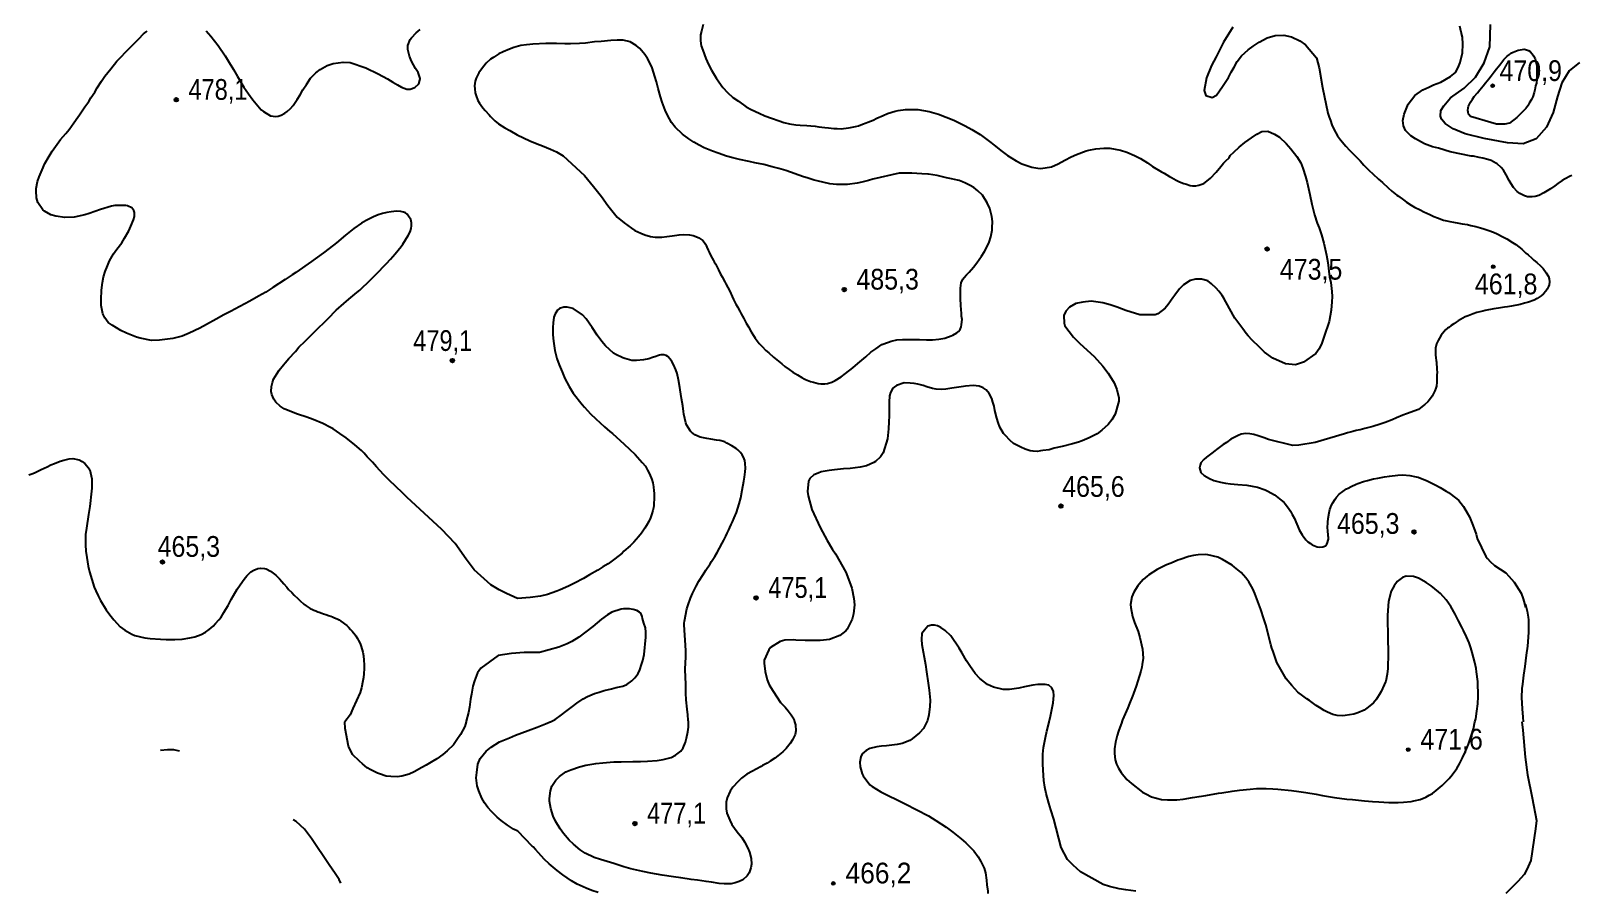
# Model space of a CAD drawing. Header units: metres. Extents: x 552626 to 559174, y 1843804 to 1852371.
# Drawn here: x 554954 to 556217, y 1847861 to 1848566 of the extents above; entities that cross this region are included whole.
import ezdxf

# ---------------------------------------------------------------- set-up
doc = ezdxf.new("R2010")
doc.units = ezdxf.units.M
doc.header["$LTSCALE"] = 6.8
for name, color, linetype, lineweight in [('1', 7, 'Continuous', 25), ('3', 7, 'Continuous', 25), ('5', 7, 'Continuous', 25)]:
    doc.layers.add(name, color=color, linetype=linetype, lineweight=lineweight)

msp = doc.modelspace()

# ---------------------------------------------------------------- hatches: boundary and pattern name
at = {"layer": '5'}
for points in [[(556154.03, 1848521.27, 1), (556151.03, 1848521.27, 1)], [(555074.96, 1848509.71, 1), (555071.96, 1848509.71, 1)], [(555969.1, 1848387.43, 1), (555966.1, 1848387.43, 1)], [(556154.5, 1848372.91, 1), (556151.5, 1848372.91, 1)], [(555622.51, 1848354.18, 1), (555619.51, 1848354.18, 1)], [(555301.34, 1848296.02, 1), (555298.34, 1848296.02, 1)], [(555800.08, 1848176.7, 1), (555797.08, 1848176.7, 1)], [(556089.56, 1848155.59, 1), (556086.56, 1848155.59, 1)], [(555063.6, 1848130.91, 1), (555060.6, 1848130.91, 1)], [(555550.27, 1848101.51, 1), (555547.27, 1848101.51, 1)], [(556084.79, 1847977.19, 1), (556081.79, 1847977.19, 1)], [(555450.88, 1847916.59, 1), (555447.88, 1847916.59, 1)], [(555613.56, 1847867.49, 1), (555610.56, 1847867.49, 1)]]:
    msp.add_hatch(color=256, dxfattribs=at).paths.add_polyline_path(points)

# ---------------------------------------------------------------- linework, layer by layer
at = {"layer": '1'}
for points in [[(555269.16, 1848519.85), (555272.31, 1848522.68), (555273.24, 1848525.87), (555273.3, 1848527.06), (555271.74, 1848532.05), (555269.67, 1848535.48), (555266.41, 1848541.46), (555264.57, 1848545.42), (555263.36, 1848550.84), (555263.38, 1848554.21), (555265.31, 1848559.09), (555266.24, 1848560.49), (555270.04, 1848564.59), (555273.49, 1848567.36)], [(555505.48, 1848571.34), (555503.9, 1848566), (555503.26, 1848562.95), (555503.22, 1848557.99), (555503.86, 1848554.09), (555504.98, 1848550.35), (555507.44, 1848543.58), (555509.67, 1848538.78), (555512.29, 1848534.01), (555516.25, 1848527.12), (555521.53, 1848519.88), (555525.26, 1848515.84), (555529.8, 1848511.69), (555534.23, 1848508.52), (555540.59, 1848503.99), (555544.82, 1848501.69), (555551.32, 1848498.66), (555555.81, 1848496.68), (555561.3, 1848494.63), (555567.79, 1848492.49), (555571.6, 1848491.23), (555576.09, 1848490.15), (555581.45, 1848489.27), (555584.95, 1848488.98), (555590.35, 1848488.6), (555593.75, 1848488.39), (555597.15, 1848488.18), (555600.28, 1848487.64), (555605.12, 1848487), (555608.12, 1848486.74), (555612.43, 1848486.34), (555615.33, 1848486.17), (555618.42, 1848486.02), (555624.49, 1848486.71), (555626.26, 1848486.91)], [(555939.59, 1848569.34), (555932, 1848557.01), (555928.32, 1848549.91), (555925.77, 1848544.85), (555921.93, 1848537.86), (555917.9, 1848527.85), (555916.11, 1848517.29), (555917.39, 1848513.34), (555922.63, 1848511.62), (555926.24, 1848513.4), (555931.15, 1848520.51), (555935.88, 1848528.01), (555938.23, 1848532.51), (555940.64, 1848536.46), (555943.1, 1848541.11), (555946.53, 1848545.73), (555952.1, 1848550.6), (555956.25, 1848553.66), (555961.17, 1848557.09), (555967.59, 1848560.56), (555974.2, 1848562.41), (555981.38, 1848562.82), (555987.55, 1848561.35), (555994.47, 1848558.05), (555999.06, 1848554.9), (556008.05, 1848544.07), (556010.21, 1848535.95), (556012.92, 1848519.72), (556017.54, 1848498.72), (556018.53, 1848495.63), (556019.6, 1848492.64), (556020.82, 1848489.22), (556022.42, 1848485.65), (556025.41, 1848480.33), (556027.89, 1848477.04), (556032.14, 1848471.86), (556035.28, 1848468.38), (556040.36, 1848463.21), (556043.88, 1848459.59), (556047, 1848456.29), (556051.35, 1848451.85), (556054.33, 1848448.99), (556059.02, 1848444.78), (556062.18, 1848441.94), (556067, 1848437.46), (556069.93, 1848434.97), (556074.06, 1848431.69), (556075.45, 1848430.75), (556079.35, 1848427.82), (556081.87, 1848425.82), (556085.81, 1848423.35), (556088.54, 1848421.83), (556093.02, 1848419.42), (556096.04, 1848417.85), (556101.14, 1848415.6), (556104.42, 1848414.15), (556107.39, 1848412.93), (556112.25, 1848411.2), (556114.91, 1848410.41), (556117.52, 1848409.98), (556120.41, 1848409.49), (556124.7, 1848408.7), (556127.59, 1848408.21), (556131.97, 1848407.52), (556134.7, 1848406.83), (556138.74, 1848405.92), (556142.51, 1848404.89), (556145.27, 1848404.02), (556149.44, 1848402.67), (556153.16, 1848401.36), (556156.26, 1848399.89), (556160.92, 1848397.5), (556164.24, 1848395.68), (556168.86, 1848392.83), (556171.54, 1848391.04)], [(556217.41, 1848447.78), (556216.11, 1848447.18), (556211.97, 1848445.06), (556209.4, 1848443.48), (556205.84, 1848441.06), (556203.4, 1848439.23), (556199.84, 1848436.81), (556197.2, 1848435.13), (556194.55, 1848433.46), (556190.49, 1848431.43), (556187.5, 1848430.36), (556184.98, 1848430.07), (556181.02, 1848430.26), (556178.57, 1848430.89), (556174.87, 1848432.84), (556172.66, 1848434.6), (556169.54, 1848437.9), (556167.56, 1848440.78), (556165.97, 1848443.52), (556163.7, 1848448.11), (556161.34, 1848451.95), (556159.53, 1848454.21), (556156.27, 1848457.13), (556155.18, 1848457.83), (556151.28, 1848459.94), (556148.53, 1848460.81), (556144.47, 1848461.9), (556141.38, 1848462.55), (556136.8, 1848463.4), (556134.91, 1848463.56), (556117.83, 1848466.95), (556108.06, 1848470.06), (556103.15, 1848471.27), (556096.62, 1848473.52), (556089.19, 1848477.71), (556085.35, 1848480.27), (556081.17, 1848484.56), (556079.36, 1848488.44), (556078.87, 1848492.75), (556079.9, 1848498.05), (556083.19, 1848506.2), (556088.64, 1848513.37), (556095.2, 1848517.94), (556100.13, 1848520.14), (556104.13, 1848522.1), (556110.02, 1848524.28), (556118.08, 1848528.89), (556121.93, 1848532.19), (556124.18, 1848536.27), (556126.02, 1848540.43), (556127.73, 1848548.13), (556128.12, 1848555.4), (556127.74, 1848561.08), (556126.59, 1848565.18), (556125.62, 1848570.11)], [(555038.71, 1848419.13), (555037.08, 1848421.32), (555033.63, 1848422.82), (555032.11, 1848423.14), (555022.99, 1848423.1), (555020.38, 1848422.5), (555011.46, 1848419.81), (555002.01, 1848416.45), (554998.55, 1848415.47), (554989.65, 1848413.47), (554982.14, 1848413.21), (554974.78, 1848414.26), (554970.67, 1848415.58), (554965.48, 1848418.46), (554964.06, 1848419.59), (554960, 1848425.68), (554958.99, 1848429.33), (554958.63, 1848435.15), (554958.71, 1848437.04), (554959.74, 1848442.81), (554961, 1848446.63), (554963.42, 1848452.36), (554965.72, 1848457.48), (554969.19, 1848463.62), (554971.81, 1848467.59), (554975.92, 1848473.41), (554978.67, 1848477.1), (554983.06, 1848482.16), (554985.56, 1848485.52), (554989.53, 1848490.73), (554992.76, 1848495.46), (554994.22, 1848497.51), (554996.84, 1848501.48), (554998.64, 1848503.97), (555001.72, 1848508.28), (555003.57, 1848511.27), (555006.61, 1848515.98), (555008.69, 1848519.49), (555012.22, 1848525.05), (555015.05, 1848529.04), (555019.71, 1848535.12), (555024.86, 1848541.36), (555026.9, 1848543.48), (555033.09, 1848550.13), (555039.15, 1848556.18), (555042.82, 1848559.67), (555046.73, 1848563.68), (555048.71, 1848565.49), (555049.51, 1848566.28)], [(555098.02, 1848566.32), (555101.8, 1848561.89), (555107.71, 1848554.32), (555113.65, 1848545.67), (555116.76, 1848540.17), (555120.39, 1848534.43), (555123.71, 1848528.76), (555128.86, 1848520.02), (555132.64, 1848514.69), (555136.29, 1848509.65), (555143.06, 1848501.59), (555144.91, 1848500.11), (555150.77, 1848496.51), (555155.2, 1848496.02), (555157.13, 1848496.44), (555159.44, 1848497.09), (555162.33, 1848498.71), (555164.26, 1848500.02), (555167.13, 1848502.73), (555169.24, 1848505.15), (555172.67, 1848509.9), (555175.01, 1848513.74), (555177.33, 1848517.77), (555180.09, 1848522.35), (555183.58, 1848527.41), (555187.95, 1848531.77), (555191.4, 1848534.55), (555197.27, 1848537.89), (555202.15, 1848539.53), (555210.35, 1848540.66), (555216.14, 1848540.33), (555228.93, 1848536.02), (555238.92, 1848531.1), (555246.74, 1848526.83), (555251.12, 1848524.05), (555254.94, 1848521.91), (555258.12, 1848520.08), (555262.56, 1848518.5), (555265.24, 1848518.51), (555269.16, 1848519.85)], [(555644.43, 1848444.68), (555640.97, 1848443.69), (555635.37, 1848442.26), (555631.59, 1848441.53), (555623.58, 1848440.43), (555621.4, 1848440.38), (555614.65, 1848440.41), (555609.23, 1848440.98), (555598.75, 1848443.27), (555596.29, 1848443.98), (555590.54, 1848445.71), (555587.75, 1848446.68), (555573.2, 1848451.68), (555567.34, 1848453.5), (555562.02, 1848454.88), (555555.18, 1848456.58), (555547.86, 1848458.13), (555543.18, 1848459.19), (555535.27, 1848460.68), (555529.76, 1848462.04), (555524.62, 1848463.64), (555517.71, 1848465.93), (555513.05, 1848467.68), (555506.3, 1848470.39), (555501.98, 1848472.58), (555497.73, 1848475.07), (555493.65, 1848477.78), (555488.46, 1848481.56), (555482.44, 1848487.43), (555479.45, 1848491.05), (555476.08, 1848497.12), (555474.11, 1848501.36), (555471.9, 1848507.76), (555470.32, 1848512.04), (555468.46, 1848518.88), (555467.03, 1848524.47), (555465.85, 1848528.8), (555463.54, 1848535.98), (555461.71, 1848539.94), (555459.8, 1848543.59), (555457.45, 1848546.89), (555453.43, 1848551.7), (555450.46, 1848554.24), (555445.47, 1848557.14), (555439.76, 1848558.48), (555434.78, 1848558.71), (555429.75, 1848558.44), (555421.8, 1848557.63), (555416.41, 1848557.12), (555408.96, 1848556.28), (555403.96, 1848555.81), (555396.64, 1848555.58), (555391.98, 1848555.54), (555385.02, 1848555.75), (555380.75, 1848555.76), (555376.48, 1848555.77), (555365.81, 1848555.36), (555363.16, 1848555.15), (555360.61, 1848554.86), (555355.82, 1848554.22), (555350.14, 1848552.69), (555346.53, 1848551.28), (555341.34, 1848549.01), (555337.94, 1848547.43), (555333.68, 1848544.77), (555331.01, 1848542.98), (555327.62, 1848539.62), (555325.51, 1848537.2), (555322.73, 1848533.71), (555321.37, 1848531.77), (555319.29, 1848527.36), (555318.46, 1848524.99), (555317.91, 1848521.16), (555318.17, 1848518.8), (555318.55, 1848515.47), (555319.32, 1848513.08), (555320.74, 1848509.27), (555322.1, 1848506.95), (555324.8, 1848503.19), (555326.55, 1848500.91), (555329.82, 1848497.41), (555330.96, 1848496.15), (555334.73, 1848492.61), (555337.59, 1848490.15), (555342.74, 1848486.77), (555346.96, 1848484.47), (555353, 1848481.09), (555363.18, 1848476.19), (555369.22, 1848473.7), (555373.68, 1848471.92), (555380.13, 1848469.28), (555385.15, 1848467.07), (555390.57, 1848463.82), (555408.01, 1848447.67), (555415.6, 1848438.67), (555422.07, 1848430.51), (555427.13, 1848423.2), (555435, 1848413.63), (555440.63, 1848408.85), (555446.7, 1848404.51), (555449.49, 1848402.64)], [(555626.26, 1848486.91), (555630.31, 1848487.97), (555632.63, 1848488.43), (555635.96, 1848489.7), (555639.01, 1848490.84), (555640.42, 1848491.49), (555644.6, 1848493.16), (555647.6, 1848494.69), (555652.99, 1848496.99), (555656.6, 1848498.39), (555662.83, 1848500.38), (555665.35, 1848500.87), (555671.29, 1848501.84), (555681.31, 1848501.88), (555690.63, 1848500.16), (555698.23, 1848497.85), (555704.55, 1848495.49), (555710.98, 1848493.04), (555720.02, 1848488.51), (555725.73, 1848485.39), (555732.45, 1848481.29), (555741.22, 1848474.84), (555743.94, 1848472.67), (555750.48, 1848467.46), (555754.93, 1848464.1), (555761.87, 1848459.82), (555766.62, 1848457.29), (555774.68, 1848454.43), (555779.62, 1848453.7), (555782.13, 1848453.49), (555790.9, 1848454.88), (555796.38, 1848457.29), (555801.71, 1848460.17), (555807.06, 1848462.86), (555811.38, 1848464.94), (555819.19, 1848467.81), (555821.59, 1848468.58), (555827.22, 1848469.61), (555833.82, 1848470.06), (555838.59, 1848470.01), (555847.41, 1848468.33), (555852.64, 1848466.84), (555859, 1848464.09), (555863.75, 1848461.55), (555869.62, 1848457.95), (555873.8, 1848455.15), (555881.15, 1848450.73), (555883.15, 1848449.66), (555887.73, 1848446.91), (555889.21, 1848446.08), (555893.22, 1848443.96), (555895.86, 1848442.57), (555899.5, 1848441.1), (555901.66, 1848440.45), (555904.53, 1848439.59), (555906.45, 1848439.31), (555909.32, 1848439.34), (555911.76, 1848439.71), (555915.66, 1848441.24), (555918.24, 1848442.93), (555921.33, 1848445.46), (555925.82, 1848450.43), (555929.75, 1848455.14), (555931.84, 1848457.76), (555933.71, 1848459.66), (555936.49, 1848462.26), (555937.46, 1848464.02), (555940.44, 1848466.9), (555944.62, 1848470.93), (555949.36, 1848474.74), (555954.91, 1848478.65), (555959.09, 1848481.45), (555963.18, 1848483.83), (555968.2, 1848484), (555973.81, 1848481.51), (555977.77, 1848479.1), (555983.14, 1848473.85), (555987.16, 1848469.68), (555992.12, 1848463.29), (555995.31, 1848458.07), (555997.04, 1848453.77), (555999.19, 1848446.92), (556000.43, 1848442.02), (556002.65, 1848432.19), (556004.38, 1848424.2), (556006.48, 1848415.45), (556008.75, 1848408.75), (556010.29, 1848404.84), (556012.16, 1848399.19), (556014.04, 1848392.32), (556016.41, 1848382.36), (556017.36, 1848376.47), (556018.87, 1848364.51), (556019.79, 1848360.12), (556020.65, 1848352.58), (556020.85, 1848348.51), (556020.8, 1848344.14), (556020.08, 1848337.38), (556018.44, 1848327.92), (556014.35, 1848316), (556012.43, 1848310.19)], [(555716.67, 1848341.16), (555716.42, 1848346.89), (555716.39, 1848351.55), (555716.36, 1848355.31), (555716.85, 1848359.73), (555718.11, 1848362.65), (555719.24, 1848364.07), (555721.26, 1848366.38), (555723.41, 1848368.41), (555727.1, 1848372.6), (555729.68, 1848376.07), (555733.52, 1848381.56), (555735.97, 1848385.31), (555738.03, 1848389.02), (555739.77, 1848392.98), (555741.24, 1848397.52), (555742.21, 1848402.98), (555742.31, 1848404.68), (555742.49, 1848410.06), (555742.05, 1848413.98), (555740.29, 1848420.72), (555738.08, 1848425.33), (555734.22, 1848431.44), (555730.62, 1848435.2), (555727.35, 1848437.81), (555723.75, 1848439.78), (555720.48, 1848441.49), (555718.08, 1848442.51), (555715.1, 1848443.46), (555713.96, 1848443.83), (555711.31, 1848444.52), (555708.98, 1848444.95), (555704.9, 1848445.88), (555697.16, 1848447.56), (555690.01, 1848448.66), (555689.46, 1848448.66), (555684.51, 1848448.93), (555676.54, 1848449.48), (555666.08, 1848449.48), (555644.43, 1848444.68)], [(555153.38, 1848264.37), (555151.76, 1848268.15), (555151.36, 1848270.79), (555151.59, 1848274.88), (555152.24, 1848277.93), (555153.3, 1848280.83), (555155.79, 1848285.08), (555157.83, 1848288.09), (555161.39, 1848292.56), (555162.69, 1848294.19), (555165.87, 1848297.73), (555171.08, 1848303.38), (555174.05, 1848306.89), (555179.22, 1848312.04), (555183.13, 1848316.05), (555188.67, 1848321.44), (555190.45, 1848323.23), (555194.3, 1848326.94), (555198.06, 1848330.54), (555204.64, 1848337.24), (555210.96, 1848342.72), (555215.03, 1848346.25), (555221.35, 1848351.73), (555223.89, 1848353.81), (555232.78, 1848362.06), (555237.15, 1848366.42), (555245.75, 1848375.43), (555249.09, 1848379.18), (555252.78, 1848383.37), (555257.76, 1848389.39), (555259.21, 1848391.44), (555263.68, 1848398.4), (555265.22, 1848401.45), (555266, 1848404.21), (555266.23, 1848406.52), (555266.16, 1848408.89), (555265.74, 1848411.72), (555263.95, 1848414.4), (555262.68, 1848415.94), (555261.37, 1848416.98), (555259.72, 1848417.59), (555257.45, 1848418.32), (555253.97, 1848418.43), (555249.55, 1848418.02), (555246.16, 1848417.34), (555242.59, 1848416.44), (555238.93, 1848415.43), (555235.06, 1848413.7), (555229.23, 1848410.86), (555225.32, 1848408.63), (555218.97, 1848404.24), (555212.15, 1848398.8), (555204.91, 1848392.63), (555202.37, 1848390.55), (555194.04, 1848384.35), (555187.37, 1848379.33), (555184.33, 1848377.3), (555171.46, 1848368.3), (555168.41, 1848366.27), (555162.7, 1848362.45), (555152.74, 1848355.76), (555146.8, 1848352.11), (555140.82, 1848348.86), (555133.65, 1848344.77), (555121.41, 1848338.12), (555118.41, 1848336.59), (555112.51, 1848333.44), (555106.25, 1848330.06), (555098.12, 1848325.66), (555092.81, 1848322.58), (555084.16, 1848318.43), (555078.17, 1848316.06), (555070.65, 1848314.22), (555059.61, 1848312.67), (555053.08, 1848312.52), (555043.95, 1848314.27), (555040.97, 1848315.22), (555032.78, 1848318.36), (555028.05, 1848320.7), (555020.92, 1848324.95), (555017.78, 1848327.27), (555014.79, 1848330.9), (555013.3, 1848334.4), (555011.93, 1848341.19), (555011.79, 1848345.94), (555012.19, 1848353.82), (555012.87, 1848360.05), (555013.84, 1848364.62), (555015.23, 1848369.04), (555016.98, 1848373.71), (555018.8, 1848377.78), (555022.12, 1848383.51), (555024.87, 1848387.2), (555028.74, 1848392.5), (555031.17, 1848396.44), (555034.46, 1848402.37), (555036.3, 1848406.25), (555038.32, 1848411.24), (555039.1, 1848414.01), (555039.2, 1848417.49), (555038.71, 1848419.13)], [(555449.49, 1848402.64), (555454.2, 1848400.5), (555457.42, 1848399.17), (555462.26, 1848397.64), (555465.9, 1848397.06), (555471.45, 1848397.09), (555475.56, 1848397.56), (555479.85, 1848398.24), (555485.6, 1848399.19), (555489.06, 1848399.29), (555494.13, 1848399.17), (555497.07, 1848398.61), (555500.8, 1848397.25), (555501.95, 1848396.68), (555505.09, 1848394.36), (555506.23, 1848393.1), (555507.32, 1848391.34), (555507.74, 1848390.29), (555508.37, 1848389.08), (555509.44, 1848386.62), (555510.34, 1848384.84), (555511.56, 1848381.9), (555512.77, 1848380.05), (555513.9, 1848377.9), (555514.51, 1848376.88), (555515.39, 1848375.29), (555516, 1848374.27), (555517.05, 1848372.01), (555518.03, 1848370.33), (555519.61, 1848366.94), (555521.07, 1848364.52), (555523.22, 1848360.5), (555523.98, 1848359), (555527.15, 1848352.91), (555529.23, 1848348.58), (555530.32, 1848345.93), (555532.12, 1848342.36), (555533.47, 1848340.04), (555535.35, 1848336.58), (555536.51, 1848334.23), (555538.72, 1848330.51), (555540.75, 1848326.58), (555542.45, 1848323.79), (555544.82, 1848319.6), (555547.24, 1848315.71), (555548.09, 1848314.31), (555549.73, 1848312.12), (555551.35, 1848310.12), (555553.62, 1848307.6), (555556.76, 1848304.38), (555559.18, 1848302.28), (555563.04, 1848298.85), (555565.88, 1848296.59), (555569.82, 1848293.27), (555572.33, 1848291.27), (555575.8, 1848288.69), (555578.92, 1848286.56), (555580.84, 1848285.39), (555582.75, 1848284.22), (555586.26, 1848282.13), (555588.16, 1848281.16), (555589.34, 1848280.4), (555593.37, 1848278.97), (555595.83, 1848278.26), (555599.71, 1848277.31), (555601.93, 1848276.97), (555605.19, 1848277.04), (555607.35, 1848277.28), (555610.9, 1848278.38), (555613.53, 1848279.67), (555618.44, 1848282.71), (555622.11, 1848285.3), (555628.03, 1848290.04), (555632.28, 1848293.6), (555638.69, 1848299.19), (555642.84, 1848302.83), (555646.78, 1848305.76), (555651.95, 1848309.12), (555657.17, 1848311.2), (555659.37, 1848311.95), (555664.03, 1848312.87), (555668.64, 1848313.3), (555677.87, 1848313.25), (555682.64, 1848313.2), (555688.32, 1848312.95), (555693.38, 1848313.02), (555698.58, 1848313.51), (555703.54, 1848314.37), (555708.78, 1848316.26), (555710.11, 1848316.81), (555713.26, 1848318.75), (555714.72, 1848319.91), (555716.02, 1848321.54), (555716.97, 1848323.64), (555717.19, 1848325.25), (555717.4, 1848327.75), (555717.57, 1848329.75), (555717.17, 1848332.39), (555717.04, 1848334.46), (555716.83, 1848338), (555716.67, 1848341.16)], [(556171.54, 1848391.04), (556173.95, 1848389.12), (556176.37, 1848387.2), (556179.83, 1848384.13), (556181.74, 1848382.61), (556184.6, 1848380.01), (556186.35, 1848378.29), (556188.68, 1848376.27), (556191.74, 1848373.52), (556193.82, 1848371.38), (556196.5, 1848367.93), (556198.22, 1848364.93), (556198.88, 1848363.09), (556199.25, 1848360.66), (556198.74, 1848357.95), (556198.35, 1848356.63), (556197.21, 1848354.58), (556196.11, 1848352.99), (556194.09, 1848350.65), (556192.35, 1848349.08), (556189.13, 1848346.88), (556186.45, 1848345.57), (556181.8, 1848343.85), (556178.51, 1848343.01), (556174.97, 1848342.05), (556168.09, 1848340.62), (556164.68, 1848340.05), (556162.25, 1848339.68), (556157.3, 1848339.02), (556153.53, 1848338.4), (556146.29, 1848336.93), (556144.51, 1848336.55), (556139.62, 1848335.34), (556136.61, 1848334.45), (556132.32, 1848332.77), (556129.88, 1848331.76), (556124.31, 1848328.47), (556122.51, 1848327.44), (556120.65, 1848326.13), (556118.53, 1848324.69), (556116.51, 1848323.18), (556115.59, 1848322.44), (556113.91, 1848321.15), (556113.01, 1848320.22), (556111.41, 1848318.21), (556110.37, 1848316.9), (556108.92, 1848314.45), (556107.76, 1848312.58), (556106.55, 1848309.6), (556105.74, 1848306.31), (556105.62, 1848304.1), (556105.66, 1848300.63), (556105.93, 1848298.28), (556106.2, 1848295.94), (556106.42, 1848294.77), (556106.8, 1848289.06), (556106.93, 1848286.33), (556106.9, 1848284.22), (556106.83, 1848280.83), (556106.84, 1848278.36), (556106.39, 1848275.11), (556105.86, 1848273.4), (556105.2, 1848271.14), (556104.29, 1848269.57), (556102.87, 1848266.75), (556100.82, 1848263.96), (556099.38, 1848262.15), (556097.06, 1848260.05), (556096.22, 1848259.41), (556093.02, 1848257.03), (556091.86, 1848255.98), (556082.02, 1848252.47), (556078.77, 1848251.28), (556073.72, 1848249.05), (556070.24, 1848247.55), (556064.37, 1848245.32), (556060.24, 1848243.84), (556054.41, 1848242.08), (556050.96, 1848241.04), (556047.75, 1848240.31), (556044.03, 1848239.33), (556040.64, 1848238.58), (556037.97, 1848237.9), (556033.52, 1848236.84), (556030.96, 1848236.09), (556007.15, 1848228.75), (555993.66, 1848226.72), (555988.83, 1848226.46), (555968.91, 1848231.31), (555965.19, 1848232.68), (555960.44, 1848234.32), (555956.84, 1848235.4), (555953.4, 1848236), (555950.2, 1848236.24), (555946.31, 1848235.6), (555943.83, 1848234.72), (555940.17, 1848232.82), (555937.85, 1848231.46), (555934.26, 1848228.97), (555931.69, 1848227.09), (555926.2, 1848223.1)], [(556012.43, 1848310.19), (556010.23, 1848305.57), (556007.52, 1848301.85), (555997.59, 1848294.58), (555990.86, 1848292.58), (555982.72, 1848293.41), (555972.24, 1848298.07), (555965.55, 1848302.89), (555961.1, 1848307.16), (555955.43, 1848312.64), (555952, 1848316.34), (555950.55, 1848318.13), (555947.63, 1848322.08), (555941.28, 1848330.84), (555933.9, 1848344.21), (555932.17, 1848347.19), (555930.73, 1848349.4), (555928.15, 1848352.88), (555925.88, 1848355.4), (555922, 1848359.03), (555918.97, 1848361.26), (555913.83, 1848362.86), (555908.97, 1848362.81), (555904.64, 1848361.62), (555899.1, 1848358.02), (555895.88, 1848354.88), (555892.02, 1848349.58), (555890.37, 1848347.51), (555886.64, 1848341.93), (555884.01, 1848338.85), (555878.16, 1848334.42), (555875.88, 1848333.56), (555863.29, 1848333.43), (555851.96, 1848337.1), (555844.71, 1848339.85), (555838.94, 1848341.78), (555832.9, 1848343.37), (555823.54, 1848344.59), (555816.46, 1848343.99), (555810.96, 1848342.67), (555805.54, 1848339.68), (555802.52, 1848336.56), (555801.14, 1848333.03), (555801.17, 1848326.58), (555801.92, 1848324.39), (555808.93, 1848315.06), (555811.7, 1848312.5), (555814.25, 1848310.11), (555825.79, 1848299.32), (555832.93, 1848291.49), (555837.25, 1848285.73), (555842.23, 1848277.67), (555844.53, 1848272.27), (555846.01, 1848265.4), (555846.01, 1848262.72), (555843.16, 1848251.98), (555840.41, 1848247.4), (555837.45, 1848243.69), (555832.24, 1848238.94), (555828.31, 1848236.01), (555821.65, 1848232.58), (555816.17, 1848230.17), (555813.02, 1848229.12), (555808.21, 1848227.78), (555799.72, 1848225.63), (555793.15, 1848224.09), (555789.02, 1848222.93), (555783.84, 1848222.24), (555781.88, 1848222.02), (555779.35, 1848221.53), (555775.96, 1848221.74), (555773.43, 1848222.15), (555769.22, 1848223.36), (555765.67, 1848224.94), (555759.85, 1848228.15), (555756.91, 1848230.5), (555752.85, 1848234.8), (555751.69, 1848236.25), (555748.52, 1848241.45), (555747.21, 1848245.17), (555746, 1848248.8), (555744.51, 1848254.98), (555743.8, 1848258.57), (555742.93, 1848261.95), (555741.9, 1848264.91), (555739.84, 1848269.04), (555737.33, 1848271.93), (555734.84, 1848273.73), (555731.62, 1848275.05), (555726.7, 1848275.58), (555720.41, 1848275.07), (555718.64, 1848274.87), (555712.9, 1848273.92), (555709.29, 1848273.41), (555704.24, 1848272.44), (555701.08, 1848272.28), (555696.49, 1848272.56), (555693.35, 1848273.09), (555688.62, 1848274.54), (555685.72, 1848275.6), (555681.32, 1848276.79)], [(555398.73, 1848338.8), (555393.98, 1848339.74), (555391.2, 1848339.82), (555387.66, 1848338.73), (555385.84, 1848337.34), (555383.92, 1848334.25), (555383.03, 1848331.58), (555382.37, 1848326.95), (555382.01, 1848323.15), (555382.11, 1848317.03), (555382.58, 1848312.04), (555383.74, 1848304.36), (555385.5, 1848297.64), (555387.37, 1848292.41), (555389.8, 1848286.75), (555392.11, 1848281.18), (555395.62, 1848274.65), (555398.91, 1848269.19), (555406.09, 1848259.92), (555408, 1848257.86), (555413.07, 1848252.4), (555417.51, 1848248.16), (555424.56, 1848241.83), (555428.95, 1848237.98), (555431.04, 1848236.14), (555440.52, 1848227.52), (555445.04, 1848223.39), (555449.5, 1848218.95), (555455.46, 1848212.6), (555458.01, 1848209.33), (555459.86, 1848206.08), (555461.48, 1848203.19), (555463.4, 1848198.47), (555464.18, 1848195.88), (555464.67, 1848192.48), (555465.02, 1848189.35), (555465.16, 1848187.29), (555465.18, 1848185.32), (555465.13, 1848182.34), (555464.98, 1848179.26), (555464.81, 1848177.26), (555464.53, 1848175.35), (555464.08, 1848173.22), (555463.22, 1848170.36), (555462.29, 1848167.19), (555460.76, 1848164.14), (555459.05, 1848160.88), (555457.54, 1848158.54), (555454.72, 1848154.56), (555452.3, 1848151.51), (555448.45, 1848147.12), (555445.41, 1848144.21), (555440.39, 1848139.68), (555438.87, 1848138.22), (555432.89, 1848133.39), (555427.41, 1848129.41), (555423.25, 1848126.86), (555419.09, 1848124.31), (555412.32, 1848120.28), (555407.4, 1848117.45), (555399.95, 1848113.44), (555394.98, 1848110.99), (555388.19, 1848108.05), (555385.55, 1848106.96), (555377.85, 1848104.21), (555371.97, 1848102.85), (555363.48, 1848101.79), (555353.24, 1848101.11), (555344.23, 1848105.11), (555338.23, 1848108.12), (555331.22, 1848112.12), (555317.71, 1848124.64), (555311.21, 1848133.15), (555302.2, 1848146.17), (555291.2, 1848157.68), (555262.59, 1848183.99), (555258.24, 1848188.16), (555254.01, 1848192.24), (555247.55, 1848198.46), (555243.41, 1848202.65), (555237.62, 1848209.04), (555234.22, 1848212.82), (555230.05, 1848217.21), (555227.43, 1848220.18), (555225.21, 1848222.31), (555221.89, 1848225.31), (555219.69, 1848227.24), (555215.87, 1848230.28), (555212.82, 1848232.71), (555207.65, 1848236.29), (555202.07, 1848240.03), (555199.84, 1848241.26), (555193.52, 1848244.51), (555185.81, 1848247.81), (555180.56, 1848249.49), (555172.82, 1848252.09), (555168.05, 1848253.93), (555162.02, 1848256.42), (555158.7, 1848258.52), (555155.04, 1848261.98), (555153.38, 1848264.37)], [(555493.22, 1848000), (555493.2, 1848001.36), (555492.79, 1848005.78), (555492.17, 1848010.37), (555491.39, 1848017.99), (555491.06, 1848023.37), (555491.04, 1848031.07), (555490.91, 1848036.29), (555490.7, 1848043.12), (555491.25, 1848053.33), (555491.25, 1848058.32), (555489.75, 1848079.41), (555489.88, 1848080.9), (555490.09, 1848082.51), (555492.02, 1848092.52), (555493.12, 1848095.91), (555495, 1848101.17), (555496.53, 1848105.1), (555499.6, 1848111.18), (555501.83, 1848115.09), (555505.35, 1848120.64), (555507.51, 1848124.24), (555511.17, 1848129.51), (555512.25, 1848131.31), (555515.04, 1848135.48), (555516.86, 1848138.66), (555518.83, 1848142.24), (555520.94, 1848146.24), (555522.33, 1848148.87), (555523.93, 1848152.22), (555525.05, 1848154.52), (555526.41, 1848157.34), (555527.19, 1848159.21), (555528.29, 1848161.71), (555528.87, 1848162.67), (555529.33, 1848163.9), (555530.84, 1848167.14), (555532.72, 1848171.51), (555534.87, 1848178.68), (555536.21, 1848183.48), (555537.47, 1848189.75), (555538.72, 1848197.11), (555539.14, 1848200.33), (555539.81, 1848204.95), (555539.97, 1848207.84), (555539.83, 1848211.68), (555539.57, 1848214.02), (555538.35, 1848216.95), (555537.34, 1848218.81), (555536.06, 1848220.55), (555533.71, 1848222.95), (555532.41, 1848223.99), (555528.99, 1848226.18), (555524.89, 1848228.38), (555523, 1848229.35), (555519.11, 1848230.49), (555516.39, 1848230.88), (555511.77, 1848231.54), (555508.45, 1848232.06), (555502.98, 1848233.22), (555498.5, 1848235.18), (555495.78, 1848237.35), (555494.89, 1848238.23), (555491.75, 1848243.22), (555491.27, 1848244.85), (555489.65, 1848252.18), (555489.32, 1848254.22), (555488.59, 1848258.88), (555487.71, 1848264.91), (555486.52, 1848271.9), (555486.19, 1848273.94), (555485.18, 1848280.25), (555484, 1848285.46), (555482.86, 1848288.5), (555481.18, 1848292.86), (555479.72, 1848295.26), (555478.31, 1848297.28), (555476.28, 1848299.42), (555475, 1848300.27), (555473.26, 1848300.76), (555472.18, 1848300.74), (555470.7, 1848300.67), (555469.64, 1848300.45), (555468.01, 1848299.97), (555466.69, 1848299.42), (555463.74, 1848298.4), (555460.88, 1848297.48), (555456.54, 1848296.49), (555450.77, 1848295.94), (555446.99, 1848296.1), (555441.28, 1848297.63), (555439.43, 1848298.21), (555433.67, 1848301.02), (555431.96, 1848302.21), (555425.45, 1848308.1), (555422.42, 1848311.58), (555418.35, 1848316.84), (555414.28, 1848323.07), (555409.5, 1848330.25), (555406.39, 1848333.36), (555398.73, 1848338.8)], [(555681.32, 1848276.79), (555678.3, 1848277.24), (555675.18, 1848277.58), (555670.2, 1848277.81), (555663.89, 1848275.71), (555662.06, 1848274.31), (555660.98, 1848273.39), (555658.89, 1848269.88), (555658.22, 1848267.03), (555657.91, 1848261.93), (555657.79, 1848257.75), (555657.78, 1848250.81), (555657.47, 1848245.71), (555657.22, 1848240.03), (555656.37, 1848231.8), (555652.91, 1848220.3), (555650.69, 1848217.07), (555646.76, 1848213.25), (555645.17, 1848212.38), (555639.21, 1848209.82), (555634.08, 1848208.74), (555625.79, 1848207.5), (555620.37, 1848207.18), (555612.9, 1848206.53), (555608.7, 1848205.96), (555602, 1848204.7), (555599.52, 1848203.83), (555596.21, 1848202.36), (555592.89, 1848199.31), (555591.65, 1848197.08), (555591.02, 1848188.68), (555591.33, 1848185.04), (555594.36, 1848174.08), (555601.2, 1848159.18), (555607.08, 1848148.44), (555611.48, 1848141.2), (555613.88, 1848137.5), (555622.23, 1848122.47), (555623.8, 1848119.08), (555627.37, 1848109.47), (555628.94, 1848100.91), (555629.32, 1848095.8), (555628.47, 1848088.46), (555627.58, 1848084), (555623.53, 1848076), (555622.31, 1848074.47), (555617.49, 1848070.65), (555609.03, 1848067.41), (555604.13, 1848066.85), (555601.39, 1848066.54), (555588.89, 1848066.51), (555581.4, 1848066.96), (555579.01, 1848067.08), (555572.19, 1848066.8), (555568.43, 1848065.88), (555560.58, 1848060.73), (555559.19, 1848058.98), (555555.49, 1848050.53), (555555.36, 1848048.13), (555556.25, 1848041.19), (555557.83, 1848034.22), (555559.56, 1848030.35), (555562.64, 1848025.05), (555568.88, 1848015.82), (555572.46, 1848011.95), (555575.08, 1848009.02), (555577.55, 1848005.69), (555579.65, 1848002.31), (555580.36, 1848000)], [(554952.67, 1848202.33), (554956.03, 1848203.41), (554957.72, 1848204.2), (554962.7, 1848206.64), (554967.6, 1848208.98), (554970.71, 1848210.43), (554973.73, 1848211.76), (554978.3, 1848213.47), (554981.26, 1848214.5), (554985.72, 1848215.4), (554988.57, 1848215.63), (554993.75, 1848214.53), (554996.26, 1848213.42), (554998.63, 1848211.71), (555001.63, 1848208.08), (555002.5, 1848206.49), (555004.13, 1848199.14), (555004.18, 1848196.07)], [(555926.2, 1848223.1), (555924.74, 1848221.94), (555922.37, 1848220.09), (555918.07, 1848216.92), (555915.72, 1848214.87), (555913.35, 1848212.12), (555912.66, 1848210.35), (555912.32, 1848208.13), (555913.24, 1848204.37), (555916.01, 1848201.81), (555920.46, 1848199.33), (555923.9, 1848197.84), (555929.43, 1848196.28), (555933.4, 1848195.44), (555937.62, 1848194.93), (555943.72, 1848194.53), (555950.95, 1848193.76), (555955.28, 1848193.16), (555959.64, 1848192.37), (555966.15, 1848190.03), (555968.25, 1848189.08), (555973.65, 1848186.02), (555979.1, 1848181.68), (555981.53, 1848179.57), (555982.44, 1848178.48), (555985.21, 1848175.03), (555986.77, 1848172.72), (555988.27, 1848169.92), (555990.04, 1848166.55), (555991.14, 1848163.89), (555992.87, 1848160.02), (555993.96, 1848157.37), (555996.43, 1848153.08), (555997.15, 1848151.98), (555999.47, 1848149.06), (556001.04, 1848147.46), (556003.09, 1848146), (556004.59, 1848144.98), (556007.19, 1848143.99), (556008.73, 1848143.47), (556010.76, 1848143.1), (556013.22, 1848143.28), (556015.39, 1848144.22), (556016.63, 1848145.55), (556017.26, 1848147.01), (556017.56, 1848148.73), (556017.84, 1848149.76), (556017.87, 1848151.02), (556017.8, 1848152.38), (556017.36, 1848156.99), (556017.26, 1848158.72), (556017.42, 1848163.67), (556017.81, 1848166.65), (556018.55, 1848171.3), (556019.17, 1848173.93), (556020.5, 1848177.47), (556021.45, 1848179.5), (556023.31, 1848182.46), (556024.49, 1848184.15), (556026.78, 1848186.42), (556029.65, 1848188.58), (556032.69, 1848190.76), (556034.15, 1848191.56), (556036.65, 1848192.86), (556040.64, 1848194.78), (556042.14, 1848195.22), (556046.61, 1848196.93), (556049.8, 1848197.84), (556054.79, 1848198.96), (556058.36, 1848199.74), (556063.99, 1848200.84), (556068.04, 1848201.4), (556074.92, 1848202.01), (556078.91, 1848202.28), (556084.73, 1848201.76), (556089.69, 1848200.78), (556091.48, 1848200.34), (556098.93, 1848197.54), (556105.83, 1848194.03), (556109.45, 1848191.98), (556114.45, 1848188.99), (556116.42, 1848187.75), (556123.12, 1848182.76), (556124.85, 1848181.22), (556128.6, 1848176.44), (556131.57, 1848171.3), (556133.43, 1848167.85), (556135.78, 1848162.54), (556137.09, 1848159.04), (556138.88, 1848153.85), (556139.94, 1848150.22), (556146.99, 1848135.48), (556148.2, 1848133.87), (556150.61, 1848131.35), (556153.94, 1848128.08), (556163.22, 1848121.99), (556165.78, 1848119.19), (556170.26, 1848114.31), (556176.02, 1848105.34), (556177.62, 1848100.86), (556179.54, 1848093.81)], [(555004.18, 1848196.07), (555004.21, 1848191.41), (555003.89, 1848188.99), (555002.63, 1848176.45), (555001.49, 1848169.87), (554999.77, 1848158.76), (554999.2, 1848153.34), (554998.96, 1848144.98), (554999.45, 1848139.78), (555000.22, 1848134.71), (555001.35, 1848127.4), (555002.36, 1848122.85), (555004.27, 1848116.52), (555006.15, 1848110.38), (555007.51, 1848107.16), (555009.35, 1848103.2), (555011.47, 1848099.38), (555016.1, 1848091.77), (555019.13, 1848087.75), (555022.3, 1848083.44), (555027.49, 1848077.88), (555031.2, 1848074.93), (555037.02, 1848071.72), (555039.61, 1848070.72), (555047.59, 1848068.65), (555052.2, 1848068.18), (555060.5, 1848067.63), (555065.18, 1848067.47), (555070.15, 1848067.44), (555072.43, 1848067.4), (555078.44, 1848067.78), (555084.69, 1848068.69), (555088.65, 1848069.63), (555093.78, 1848071.6), (555097.35, 1848073.4), (555100.37, 1848075.62), (555103.63, 1848078.37), (555105.67, 1848080.49), (555108.41, 1848083.48), (555110.23, 1848085.77), (555112.49, 1848089.5), (555114.16, 1848092.27), (555115.89, 1848095.34), (555118.43, 1848100.09), (555120.42, 1848103.49), (555123.5, 1848108.7), (555125.78, 1848112.23), (555129.04, 1848116.77), (555131.19, 1848119.69), (555134.6, 1848122.86), (555137.01, 1848124.32), (555140.34, 1848125.59), (555142.58, 1848125.94), (555145.69, 1848125.6), (555147.22, 1848125.28), (555150.71, 1848123.39), (555152.86, 1848121.85), (555155.05, 1848120.11), (555158.06, 1848117.18), (555160.11, 1848114.84), (555161.7, 1848113.03), (555164.19, 1848110.34), (555165.59, 1848108.51), (555168.16, 1848105.93), (555170.08, 1848103.86), (555173.09, 1848100.93), (555175.1, 1848098.98), (555178.07, 1848096.44), (555179.92, 1848094.96), (555183.23, 1848092.85), (555185.02, 1848091.97), (555186.18, 1848091.4), (555187.83, 1848090.8), (555189.49, 1848090.19), (555190.73, 1848089.74), (555192.8, 1848088.98), (555194.15, 1848088.44), (555196.2, 1848087.88), (555198.16, 1848087.2), (555200.23, 1848086.45), (555201.67, 1848086.02), (555203.24, 1848085.3), (555205.44, 1848084.26), (555206.92, 1848083.44), (555208.32, 1848082.5), (555210.26, 1848081.14), (555211.46, 1848080.18), (555213.29, 1848078.9), (555214.53, 1848077.55), (555216.34, 1848075.58), (555217.59, 1848074.23), (555220.01, 1848071.23), (555220.6, 1848070.4), (555222.04, 1848068.19), (555222.92, 1848066.6), (555224.1, 1848064.05), (555224.86, 1848062.55), (555225.96, 1848059.01), (555226.38, 1848057.07), (555226.93, 1848053.96), (555227.33, 1848050.43)], [(556138.05, 1848000), (556138.6, 1848002.44), (556139.59, 1848008.6), (556140.38, 1848014.74), (556140.59, 1848020.82), (556140.3, 1848032.99), (556139.41, 1848040.82), (556138.99, 1848043.65), (556138.05, 1848048.5), (556135.83, 1848056.68), (556134.69, 1848060.62), (556133.24, 1848064.63), (556131.18, 1848069.65), (556128.6, 1848074.91), (556127.2, 1848077.63), (556124.65, 1848082.7), (556121.74, 1848088.22), (556118.26, 1848094.38), (556114.35, 1848099.98), (556109.7, 1848105.11), (556108.16, 1848106.52), (556102.16, 1848111.3), (556098.06, 1848114.21), (556091.63, 1848117.55), (556087.6, 1848118.97), (556081.72, 1848119.2), (556078.56, 1848118.15), (556074.26, 1848114.98), (556071.68, 1848111.52), (556069.31, 1848106.98), (556067.09, 1848098.59), (556066.29, 1848087.29), (556066.44, 1848078.98), (556066.51, 1848075.71), (556066.68, 1848068.99), (556066.75, 1848056.1), (556066.56, 1848043.77), (556066, 1848039.05), (556064.88, 1848033.17), (556063.54, 1848030.14), (556061.16, 1848024.91), (556060.44, 1848023.34), (556057.41, 1848018.63), (556054.78, 1848015.55), (556050.43, 1848011.89), (556047.32, 1848009.55), (556042.13, 1848007.27), (556038.69, 1848006.09), (556031.57, 1848004.99), (556029.81, 1848004.79), (556025, 1848005.23), (556021.64, 1848005.94), (556017.17, 1848007.72), (556014.32, 1848009.28), (556010.48, 1848011.62), (556007.91, 1848013.32), (556004.46, 1848015.7), (556002.39, 1848017.35), (556000.26, 1848018.7), (555996.9, 1848021.2), (555992.72, 1848024.29), (555987.98, 1848029.78), (555983.24, 1848035.28), (555975.63, 1848048.65), (555972.54, 1848057.52), (555971.62, 1848060.39), (555970.81, 1848063.18), (555966.48, 1848079.45), (555964.93, 1848084.44), (555962.39, 1848091.98), (555957.63, 1848105.04), (555955.99, 1848109.02), (555952.56, 1848114.78), (555950.31, 1848118), (555946.36, 1848122.21), (555940.89, 1848126.75), (555939.03, 1848128.23), (555931.14, 1848133.08), (555927.26, 1848134.93), (555918.92, 1848136.76), (555917, 1848137.04), (555911.08, 1848136.76), (555907.19, 1848136.12), (555903.51, 1848135.31), (555896.44, 1848132.92), (555894.52, 1848132.31), (555889.02, 1848130.1), (555885.23, 1848128.48), (555877.43, 1848124.72), (555870.67, 1848120.48), (555869.3, 1848119.43), (555866.15, 1848116.59), (555862.8, 1848112.84), (555861.59, 1848111.31), (555858.31, 1848106.08), (555856.86, 1848102.25), (555855.78, 1848095.97), (555855.94, 1848093.71), (555857.18, 1848086.31), (555858.82, 1848081.44), (555861.84, 1848074.04)], [(555380.24, 1848000), (555384.09, 1848001.79), (555389.37, 1848005.64), (555392.86, 1848008.52), (555398.22, 1848012.47), (555401.73, 1848015.16), (555406.95, 1848018.71), (555410.54, 1848020.65), (555416.27, 1848023.12), (555420.14, 1848024.32), (555424.19, 1848025.55), (555430.13, 1848026.99), (555434.02, 1848028.01), (555439.6, 1848029.22), (555442.78, 1848030.64), (555446.83, 1848033.58), (555449.33, 1848035.87), (555452.15, 1848039.62), (555453.35, 1848042.43), (555454.84, 1848046.89), (555455.82, 1848050.06), (555457.14, 1848055.17), (555458.29, 1848069.32), (555458.29, 1848073.32), (555458.04, 1848077.06), (555456.75, 1848080.81), (555455.73, 1848084.65), (555455.44, 1848086.3), (555454.15, 1848088.92), (555453.18, 1848089.7), (555451.05, 1848091.04), (555447.96, 1848092.08), (555445.05, 1848092.44), (555440.1, 1848092.47), (555438.26, 1848092.16), (555430.62, 1848089.72), (555427, 1848087.62), (555422.17, 1848084.01), (555414.83, 1848078.13), (555409.19, 1848073.74), (555403.36, 1848069.32), (555397.84, 1848065.72), (555393.8, 1848063.78), (555387.17, 1848061.25), (555371.26, 1848056.71), (555358.64, 1848056.71), (555348.38, 1848055.92), (555337.33, 1848054.34), (555322.99, 1848044.01), (555320.49, 1848040.01), (555317.9, 1848033.51), (555316.57, 1848029.26), (555315.42, 1848022.64), (555314.66, 1848018.45), (555313.7, 1848011.86), (555312.96, 1848007.48), (555311.18, 1848000.51), (555311.03, 1848000)], [(556179.54, 1848093.81), (556179.44, 1848096.05), (556180.8, 1848090.54), (556181.62, 1848085.79), (556181.79, 1848083.52), (556181.91, 1848078.51), (556181.99, 1848073.03), (556181.07, 1848061.95), (556180.07, 1848054.7), (556179.43, 1848049.97), (556178.78, 1848045.23), (556177.76, 1848038.16), (556176.87, 1848030.84), (556176.54, 1848027.32), (556176.21, 1848019.88), (556176.56, 1848015.17), (556176.82, 1848010.53), (556177.23, 1848003.81), (556177.49, 1848000)], [(555789.03, 1848000), (555790.05, 1848004.57), (555791.55, 1848011.42), (555792.31, 1848015.61), (555792.69, 1848021.47), (555792.41, 1848024.78), (555791.31, 1848027.7), (555788.75, 1848030.08), (555785.65, 1848030.49), (555779.73, 1848030.57), (555775.61, 1848029.91), (555768.9, 1848028.57), (555764.23, 1848027.65), (555756.56, 1848026.39), (555751.2, 1848026.54), (555743.47, 1848028.23), (555738.52, 1848030.63), (555732.25, 1848035.44), (555728.45, 1848039.49), (555723.83, 1848045.73), (555721.15, 1848049.9), (555717.68, 1848056.09), (555715.23, 1848060.43), (555708.42, 1848070.32), (555703.81, 1848074.71), (555700.29, 1848077.35), (555697.44, 1848078.67), (555695.02, 1848079.11), (555692.61, 1848079.11), (555689.53, 1848078.23), (555686.68, 1848075.15), (555684.7, 1848072.29), (555684.26, 1848067.46), (555684.48, 1848063.28), (555687.56, 1848046.82), (555688.33, 1848040.9), (555689.76, 1848031.72), (555690.72, 1848025.82), (555691.56, 1848017.62), (555691.29, 1848012.53), (555690.45, 1848005.67), (555689.36, 1848001.06), (555688.83, 1848000)], [(555861.84, 1848074.04), (555863.29, 1848069.15), (555865.58, 1848059.48), (555866.01, 1848052.19), (555865.32, 1848046.86), (555864.87, 1848044.72), (555864.05, 1848041.45), (555861.67, 1848033.55), (555860.18, 1848029.21), (555857.99, 1848023.11), (555857.23, 1848021.04), (555854.94, 1848015.03), (555853.36, 1848011.47), (555849.14, 1848001.47), (555848.56, 1848000)], [(555227.33, 1848050.43), (555227.47, 1848046.58), (555227.41, 1848043.6), (555227.11, 1848039.2), (555226.84, 1848036.39), (555226.24, 1848032.06), (555225.57, 1848029.2), (555225.33, 1848027.79), (555224.19, 1848023.89), (555218.27, 1848010.93), (555216.11, 1848005.61), (555213.62, 1848002.29), (555211.53, 1848000)], [(555311.03, 1848000), (555309.88, 1847996.07), (555306.53, 1847989.48), (555303.51, 1847985.04), (555300.72, 1847981.09), (555295.57, 1847976.12), (555291.9, 1847973.22), (555287.16, 1847969.62), (555283.67, 1847967.6), (555278.41, 1847964.42), (555274.73, 1847962.38), (555268.55, 1847958.91), (555264.37, 1847957.1), (555258.37, 1847955.36), (555254.6, 1847954.93), (555249.24, 1847955.08), (555245.58, 1847955.42), (555240.13, 1847957.18), (555238.44, 1847957.85), (555232.99, 1847960.47), (555230.01, 1847962.32), (555226.13, 1847965.4), (555223.57, 1847967.78), (555217.86, 1847973.12), (555214.6, 1847980.12), (555211.97, 1847994.51), (555211.53, 1848000)], [(555419.19, 1847860.08), (555414.23, 1847861.8), (555409.34, 1847863.63), (555402.01, 1847866.89), (555397.4, 1847869.7), (555390.37, 1847874.43), (555385.75, 1847878.1), (555379.02, 1847883.62), (555374.97, 1847887.35), (555370.45, 1847892.65), (555368.06, 1847895.24), (555366, 1847897.39), (555365.16, 1847898.06), (555353.36, 1847910.34), (555349.92, 1847912.05), (555344.99, 1847915.11), (555339.87, 1847919.01), (555336.41, 1847921.76), (555331.87, 1847926.39), (555328.91, 1847929.77), (555326.2, 1847933.46), (555323.93, 1847937.49), (555321.52, 1847943.51), (555320.11, 1847947.55), (555319.37, 1847953.95), (555319.71, 1847958.47), (555320.74, 1847965.36), (555322.61, 1847969.86), (555327.55, 1847975.87), (555331.66, 1847979.1), (555338.51, 1847983.42), (555346.51, 1847986.81), (555351.59, 1847989.11), (555356.82, 1847990.95), (555362.04, 1847992.78), (555369.36, 1847995.53), (555376.11, 1847998.21), (555380.02, 1847999.9), (555380.24, 1848000)], [(555580.36, 1848000), (555581.17, 1847997.35), (555581.44, 1847992.53), (555580.74, 1847989.5), (555578.58, 1847985.07), (555576.82, 1847982.2), (555573.3, 1847977.99), (555570.75, 1847975.42), (555566.64, 1847972.19), (555564.02, 1847970.18), (555560.42, 1847967.58), (555557.92, 1847966.15), (555554.06, 1847964.09), (555552.81, 1847963.38), (555548.69, 1847961.19), (555545.73, 1847959.62), (555541.19, 1847956.91), (555536.9, 1847953.66), (555534.05, 1847951.15), (555529.74, 1847946.37), (555527.46, 1847943.07), (555525.03, 1847937.65), (555524.21, 1847934.04), (555524.25, 1847928.72), (555524.87, 1847924.98), (555527.12, 1847919.44), (555528.78, 1847915.73), (555531.13, 1847912.67), (555533.37, 1847909.69), (555537.04, 1847905.07), (555539.24, 1847901.61), (555541.93, 1847896.4), (555543.36, 1847893.05), (555544.61, 1847887.96), (555545.04, 1847883.35), (555544.55, 1847880.15), (555543.21, 1847876.1), (555541.4, 1847873.61), (555537.76, 1847870.53), (555534.88, 1847869.06), (555531.59, 1847867.92), (555528.33, 1847867.26), (555522.63, 1847867.18), (555518.61, 1847867.48), (555512.3, 1847868.56), (555507.77, 1847869.09), (555500.79, 1847870.2), (555495.49, 1847870.83), (555486.99, 1847871.95), (555481.08, 1847872.89), (555471.79, 1847874.3), (555462.39, 1847875.79), (555455.95, 1847877.15), (555446.18, 1847879.45), (555440.37, 1847881.17), (555432.07, 1847883.83), (555429.32, 1847884.66), (555421.25, 1847886.97), (555416.11, 1847888.66), (555408.67, 1847892.19), (555404.55, 1847894.95), (555398.98, 1847899.54), (555395.65, 1847902.87), (555390.94, 1847908.33), (555388.11, 1847912.28), (555384.45, 1847918.43), (555382.46, 1847922.57), (555380.5, 1847928.91), (555379.52, 1847934.98), (555379.38, 1847936.97), (555380.36, 1847943.36), (555381.46, 1847947.1), (555384.59, 1847952.12), (555387.49, 1847955.11), (555392.86, 1847958.86), (555397.03, 1847960.67), (555404.07, 1847963.1), (555409.16, 1847964.35), (555417.38, 1847965.67), (555423.2, 1847966.33), (555432.16, 1847967.07), (555438.25, 1847967.01), (555447.73, 1847967.33), (555453.9, 1847967.37), (555459.69, 1847967.56), (555467.78, 1847968.3), (555472.56, 1847968.94), (555479.11, 1847970.73), (555482.71, 1847972.48), (555487.06, 1847976.02), (555489.04, 1847978.72), (555491.01, 1847983.13), (555491.77, 1847986.45), (555492.69, 1847991.69), (555493.3, 1847995.47), (555493.22, 1848000)], [(555688.83, 1848000), (555686.09, 1847994.58), (555682.7, 1847990.95), (555676.79, 1847985.89), (555674.83, 1847984.71), (555668.54, 1847982.18), (555664.33, 1847981.41), (555655.78, 1847980.34), (555651.63, 1847979.86), (555647.6, 1847979.31), (555642.12, 1847978.01), (555639.05, 1847976.51), (555635.83, 1847973.76), (555634.5, 1847971.23), (555633.87, 1847966.77), (555634.11, 1847962.98), (555635.7, 1847957.44), (555636.48, 1847955.62), (555641.99, 1847948.34), (555643.87, 1847946.83), (555650.94, 1847942.59), (555656.41, 1847939.78), (555664.98, 1847935.71), (555670.96, 1847932.67), (555680.48, 1847927.85), (555690.2, 1847922.86), (555696.16, 1847919.15), (555704.61, 1847913.63), (555709.94, 1847909.57), (555716.86, 1847904.07), (555720.68, 1847900.69), (555725.74, 1847895.64), (555727.25, 1847894.1), (555730.87, 1847889.17), (555732.91, 1847885.5), (555735.63, 1847880.09), (555736.73, 1847876.3), (555737.52, 1847870.19), (555737.98, 1847866.24), (555738.75, 1847861.18), (555738.77, 1847859.27)], [(555808.61, 1847882.56), (555803.96, 1847887.23), (555798.84, 1847897.03), (555792.84, 1847920.2), (555790.26, 1847927.73), (555788.67, 1847933.27), (555786.43, 1847941.21), (555785.45, 1847946.44), (555784.74, 1847951.8), (555784.06, 1847960.21), (555783.73, 1847965.61), (555783.68, 1847973.52), (555784.4, 1847978.94), (555785.86, 1847987.02), (555787.08, 1847992.22), (555788.98, 1847999.78), (555789.03, 1848000)], [(555848.56, 1848000), (555848.44, 1847999.71), (555845.8, 1847992.36), (555844.83, 1847988.68), (555843.28, 1847983.15), (555842.48, 1847977.9), (555842.53, 1847973.94), (555843.22, 1847968.76), (555844.21, 1847965.3), (555845.78, 1847961.91), (555847.88, 1847958.27), (555852.57, 1847952.75), (555856.44, 1847949.32), (555865.55, 1847942.42), (555868.21, 1847940.84), (555872.83, 1847938.58), (555881.02, 1847936.34), (555886.03, 1847935.91), (555893.65, 1847936.08), (555898.77, 1847936.46), (555906.45, 1847937.83), (555912, 1847938.76), (555917.46, 1847939.57), (555927.67, 1847941.43), (555930.41, 1847941.74), (555938.87, 1847943.19), (555945.14, 1847943.9), (555953.68, 1847944.77), (555958.99, 1847945.17), (555966.91, 1847945.28), (555972.4, 1847945.01), (555976.3, 1847944.75), (555987.53, 1847943.65), (555993.67, 1847942.86), (555999.34, 1847941.91), (556007.92, 1847940.6), (556013.1, 1847939.5), (556023.01, 1847937.85), (556032.88, 1847936.58), (556037.69, 1847936.14), (556047.42, 1847935.16), (556054.13, 1847934.63), (556059.22, 1847934.31), (556067.3, 1847933.94), (556074.94, 1847933.91), (556079.49, 1847934.03), (556085.76, 1847934.74)], [(556085.76, 1847934.74), (556087.81, 1847935.07), (556093.12, 1847936.37), (556097.66, 1847938.27), (556100.47, 1847939.78), (556103.08, 1847941.27), (556106.19, 1847943.6), (556111.27, 1847947.75), (556112.62, 1847949), (556116.77, 1847953.53), (556119.39, 1847956.61), (556123.08, 1847961.69), (556125.34, 1847965.42), (556127.75, 1847970.45), (556129.91, 1847974.96), (556132.62, 1847981.72), (556135.26, 1847989.06), (556136.75, 1847994.29), (556138.05, 1848000)], [(556176.52, 1848000), (556177.15, 1847993.11), (556179.25, 1847971.02), (556180.99, 1847956.53), (556185.02, 1847937.54), (556188.38, 1847919.08), (556187.61, 1847912.3), (556183.93, 1847886.19), (556180.48, 1847878.83), (556178.28, 1847874.76), (556173.11, 1847869.12), (556169.46, 1847865.17), (556163.45, 1847859.33)], [(555076.2, 1847975.83), (555076.03, 1847975.95), (555071.47, 1847977.09), (555066.34, 1847977.09), (555060.63, 1847976.52), (555060.42, 1847976.49)], [(555184.41, 1847904.44), (555178.71, 1847911.88), (555171.86, 1847918.17), (555169.35, 1847919.72)], [(555208.43, 1847867.74), (555206.95, 1847870.58), (555203.7, 1847875.72), (555198.79, 1847882.86), (555184.41, 1847904.44)], [(555859.98, 1847861.03), (555851.73, 1847862.28), (555846.29, 1847863.19), (555838.35, 1847865.04), (555833.22, 1847866.55), (555814.66, 1847876.96), (555808.61, 1847882.56)]]:
    msp.add_lwpolyline(points, dxfattribs=at)
msp.add_lwpolyline([(556134.44, 1848495.95), (556132.84, 1848497.87), (556132.48, 1848499.48), (556132.13, 1848500.9), (556132.34, 1848503.03), (556132.82, 1848504.45), (556133.46, 1848506.08), (556134.27, 1848507.73), (556135.99, 1848510.3), (556137.48, 1848512.4), (556140.14, 1848515.54), (556141.98, 1848517.85), (556144.7, 1848521.27), (556146.61, 1848523.69), (556149.43, 1848527.03), (556151.27, 1848529.34), (556153.8, 1848532.74), (556155.72, 1848535.16), (556158.36, 1848538.48), (556160.11, 1848540.69), (556161.61, 1848542.78), (556164.41, 1848545.48), (556166.25, 1848546.97), (556167.51, 1848547.94), (556169.41, 1848548.89), (556173.36, 1848550.35), (556178.29, 1848551.19), (556179.32, 1848551.03), (556181.99, 1848550.06), (556183.28, 1848549.2), (556184.87, 1848547.28), (556185.96, 1848545.76), (556187.35, 1848543.18), (556187.94, 1848541.23), (556188.74, 1848537.48), (556188.85, 1848534.94), (556188.85, 1848532.47), (556188.81, 1848528.9), (556188.69, 1848526.69), (556188.35, 1848523.36), (556187.77, 1848521.19), (556186.96, 1848517.89), (556186.49, 1848515.65), (556185.34, 1848512.13), (556184.3, 1848510), (556182.55, 1848506.96), (556181.23, 1848504.89), (556179.67, 1848502.52), (556172.32, 1848495.31), (556166.38, 1848490.5), (556162.42, 1848489.65), (556155.63, 1848489.65), (556151.11, 1848491.07)], close=True, dxfattribs=at)
at = {"layer": '3'}
msp.add_lwpolyline([(556223.81, 1848540.22), (556215.31, 1848533.47), (556209.18, 1848523.63), (556205.7, 1848512.41), (556202.11, 1848499.23), (556196.7, 1848487.25), (556188.16, 1848477.87), (556177.43, 1848473.62), (556164.7, 1848474.44), (556145.63, 1848477.89), (556130.04, 1848481.95), (556120.1, 1848485.98), (556113.5, 1848490.22), (556110.67, 1848493.9), (556109.82, 1848496.44), (556110.1, 1848500.97), (556112.37, 1848504.65), (556118, 1848511.28), (556129.11, 1848519.34), (556138.55, 1848528.35), (556145.49, 1848539.97), (556150.23, 1848553.08), (556150.74, 1848571.48)], dxfattribs=at)
at = {"layer": '5', "lineweight": 13}
for centre in [(556152.53, 1848521.27), (556153, 1848372.91), (556083.29, 1847977.19), (555612.06, 1847867.49)]:
    msp.add_circle(centre, 1.5, dxfattribs=at)
at = {"layer": '5'}
for centre in [(555073.46, 1848509.71), (555967.6, 1848387.43), (555621.01, 1848354.18), (555299.84, 1848296.02), (555798.58, 1848176.7), (556088.06, 1848155.59), (555062.1, 1848130.91), (555548.77, 1848101.51), (555449.38, 1847916.59)]:
    msp.add_circle(centre, 1.5, dxfattribs=at)

# ---------------------------------------------------------------- texts
for s, width, p in [('470,9', 0.9, (556158.15, 1848525.13)), ('478,1', 0.85, (555083.46, 1848509.71)), ('473,5', 0.9, (555978.1, 1848362.34)), ('485,3', 0.9, (555631.01, 1848354.18)), ('461,8', 0.9, (556137.99, 1848350.33)), ('479,1', 0.85, (555267.72, 1848303.92)), ('465,6', 0.9, (555799.69, 1848184.32)), ('465,3', 0.9, (556024.94, 1848154.01)), ('465,3', 0.9, (555058.17, 1848135.17)), ('475,1', 0.85, (555558.77, 1848101.51)), ('471,6', 0.9, (556093.29, 1847977.19)), ('471,6', 0.9, (556093.29, 1847977.19)), ('471,6', 0.9, (556093.29, 1847977.19)), ('471,6', 0.9, (556093.29, 1847977.19)), ('471,6', 0.9, (556093.29, 1847977.19)), ('471,6', 0.9, (556093.29, 1847977.19)), ('471,6', 0.9, (556093.29, 1847977.19)), ('471,6', 0.9, (556093.29, 1847977.19)), ('471,6', 0.9, (556093.29, 1847977.19)), ('471,6', 0.9, (556093.29, 1847977.19)), ('471,6', 0.9, (556093.29, 1847977.19)), ('477,1', 0.85, (555459.38, 1847916.59)), ('466,2', 0.95, (555622.06, 1847867.5))]:
    msp.add_text(s, height=17, dxfattribs=dict(at, width=width)).set_placement(p)

doc.saveas('drawing.dxf')
